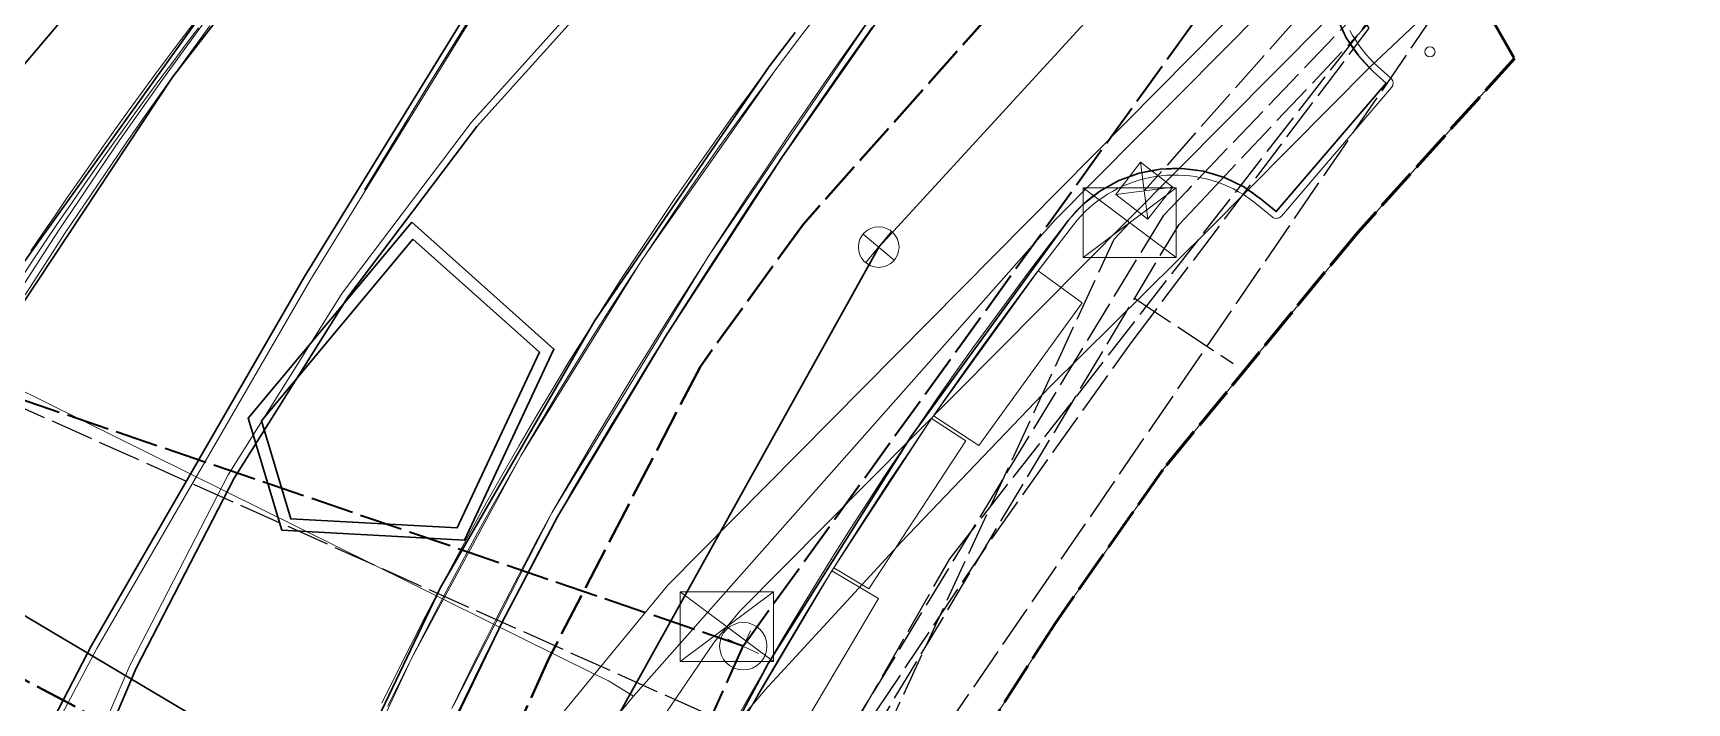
# Model space of a CAD drawing. Header units: metres. Extents: x 105014 to 106600, y 111320 to 118425.
# Drawn here: x 105923.89 to 105972.7, y 115473.4 to 115493.17 of the extents above; entities that cross this region are included whole.
import ezdxf

# ---------------------------------------------------------------- set-up
doc = ezdxf.new("R2010")
doc.units = ezdxf.units.M
doc.linetypes.add('DASHED', pattern=[1.524, 1.27, -0.254])
for name, color, linetype, lineweight in [('00-BASE-LIMITE', 7, 'DASHED', 50), ('00-BASE-UE', 42, 'DASHED', 25), ('10-PAV-CALZADA-BRT', 12, 'CONTINUOUS', 30), ('10-PAV-CALZADA-MIXTA', 8, 'CONTINUOUS', 30), ('10-PAV-SARDINEL', 252, 'CONTINUOUS', 13), ('20-EP-ZONA-DURA', 253, 'CONTINUOUS', 13), ('20-EP-ZONA-VERDE', 84, 'CONTINUOUS', 13), ('30-RED-ENEL-NODOS', 11, 'CONTINUOUS', 13), ('30-RED-ENEL-PROY', 1, 'DASHED', 25), ('30-RED-ETB-CAMARA', 151, 'CONTINUOUS', 13), ('30-RED-ETB-EXIST', 145, 'CONTINUOUS', 13), ('30-RED-ETB-PROY', 5, 'DASHED', 25), ('30-RED-MOVISTAR-PROY', 4, 'DASHED', 25), ('30-RED-VANTI-PROY', 2, 'DASHED', 25), ('35-RH-ACUE-MATRIZ-PJ', 150, 'DASHED', 40), ('35-RH-ACUE-MENOR-EXIST', 151, 'CONTINUOUS', 13), ('35-RH-ACUE-MENOR-PROY', 5, 'DASHED', 25), ('35-RH-ACUE-PJ-POZOS', 30, 'CONTINUOUS', 30), ('35-RH-PLUV-COLECTOR', 96, 'CONTINUOUS', 30), ('35-RH-PLUV-NODOS', 94, 'CONTINUOUS', 13), ('36-RH-SAN-COLECTOR-PROY', 6, 'DASHED', 35), ('36-RH-SAN-POZOS', 216, 'CONTINUOUS', 13), ('60-PREDIAL-LOTE', 42, 'CONTINUOUS', 13)]:
    doc.layers.add(name, color=color, linetype=linetype, lineweight=lineweight)

# ---------------------------------------------------------------- blocks, each defined once
blk = doc.blocks.new('CAM_ETB_T_13')
for p, q in [((-1.375, -1.025), (1.375, 1.025)), ((-1.375, 1.025), (1.375, -1.025))]:
    blk.add_line(p, q)
blk.add_lwpolyline([(-1.375, -1.025), (1.375, -1.025), (1.375, 1.025), (-1.375, 1.025)], close=True)
blk = doc.blocks.new('CAJA_ENEL')
for p, q in [((-0.6, -0.6), (0.6, 0.6)), ((-0.6, 0.6), (0.6, -0.6))]:
    blk.add_line(p, q)
blk.add_lwpolyline([(-0.6, -0.6), (0.6, -0.6), (0.6, 0.6), (-0.6, 0.6)], close=True)
blk = doc.blocks.new('POSTE')
blk.add_circle((0, 0), 0.15)
blk = doc.blocks.new('POZO_SAN')
for p, q in [((0, -0.5), (0, 0.5)), ((-0.5, 0), (0.5, 0))]:
    blk.add_line(p, q)
blk.add_circle((0, 0), 0.7)
blk = doc.blocks.new('POZO_PLUV')
for p, q in [((-0.42, -0.42), (0.42, 0.42)), ((-0.42, 0.42), (0.42, -0.42))]:
    blk.add_line(p, q)
blk.add_circle((0, 0), 0.6)

msp = doc.modelspace()

# ---------------------------------------------------------------- linework, layer by layer
at = {"layer": '00-BASE-LIMITE'}
msp.add_lwpolyline([(106002.6677, 115530.6899), (105998.6215, 115526.6919), (105998.4809, 115526.5485), (105997.7913, 115525.8805), (105994.5141, 115522.7061), (105987.3751, 115515.7317), (105981.8641, 115510.3417), (105976.6869, 115505.2077), (105970.6365, 115499.2379), (105966.2127, 115494.8823), (105967.6099, 115492.4195), (105962.9853, 115487.2913), (105957.2387, 115480.2861), (105954.0741, 115475.7795), (105950.8003, 115470.6775), (105948.5807, 115466.6893), (105946.2041, 115463.1343), (105944.7265, 115459.7935), (105942.5935, 115454.6079), (105941.8481, 115452.8995), (105939.5729, 115447.1485), (105937.9373, 115442.4903)], dxfattribs=at)
at = {"layer": '00-BASE-UE'}
msp.add_lwpolyline([(106002.6677, 115530.6899), (105998.6215, 115526.6919), (105998.4809, 115526.5485), (105997.7913, 115525.8805), (105994.5141, 115522.7061), (105987.3751, 115515.7317), (105981.8641, 115510.3417), (105976.6869, 115505.2077), (105970.6365, 115499.2379), (105966.2127, 115494.8823), (105967.6099, 115492.4195), (105962.9853, 115487.2913), (105957.2387, 115480.2861), (105954.0741, 115475.7795), (105950.8003, 115470.6775), (105948.5807, 115466.6893), (105946.2041, 115463.1343), (105944.7265, 115459.7935), (105942.5935, 115454.6079), (105941.8481, 115452.8995), (105939.5729, 115447.1485), (105937.9373, 115442.4903)], dxfattribs=at)
at = {"layer": '10-PAV-CALZADA-BRT'}
for points in [[(105903.5739, 115434.7275), (105905.8732, 115444.91), (105908.9067, 115454.8985), (105912.6583, 115464.64), (105917.1081, 115474.083), (105922.2326, 115483.1775), (105928.0047, 115491.8754), (105934.3939, 115500.1307), (105936.3113, 115502.3841), (105938.4159, 115504.7627), (105940.3827, 115506.9103), (105942.5741, 115509.2325), (105944.5497, 115511.2727), (105946.8249, 115513.5723), (105948.7343, 115515.4695), (105951.1281, 115517.8177), (105952.5691, 115519.2191), (105955.4463, 115522.0051), (105992.0635, 115557.4137)], [(105993.8673, 115554.2895), (105957.8339, 115519.4455), (105957.1383, 115518.7727), (105956.4429, 115518.0997), (105955.7477, 115517.4265), (105955.0529, 115516.7529), (105954.3587, 115516.0787), (105954.3149, 115516.0359), (105948.5159, 115510.0085), (105943.2204, 115503.5344), (105938.4627, 115496.6553), (105931.8854, 115485.9673), (105925.6075, 115475.1007), (105921.4269, 115467.045), (105917.7908, 115458.7294), (105914.7154, 115450.1905), (105912.2142, 115441.4661)], [(105923.7714, 115466.9922), (105926.9259, 115474.4263), (105929.8192, 115480.0372), (105933.18, 115485.3811), (105936.9841, 115490.4192), (105941.2037, 115495.1147), (105942.5678, 115496.5041), (105959.0785, 115512.7175), (105959.9315, 115513.5713), (105960.8471, 115514.4805), (105961.7657, 115515.3865), (105962.6873, 115516.2897), (105963.6113, 115517.1903), (105964.5375, 115518.0887), (105965.4657, 115518.9851), (105966.3953, 115519.8799), (105967.3261, 115520.7735), (105968.2579, 115521.6661), (105969.1903, 115522.5581), (105970.1231, 115523.4497), (105997.9561, 115550.0527)], [(105946.3795, 115493.1915), (105945.6187, 115492.1837), (105940.4651, 115484.6859), (105935.9123, 115476.8088), (105931.9881, 115468.6004)]]:
    msp.add_lwpolyline(points, dxfattribs=at)
at = {"layer": '10-PAV-CALZADA-MIXTA'}
for points in [[(105926.0187, 115442.3022), (105927.3482, 115448.085), (105928.9323, 115453.8032), (105930.7678, 115459.4458), (105932.8513, 115465.0015), (105935.1786, 115470.4597), (105937.7451, 115475.8095), (105939.3719, 115478.9153), (105942.5857, 115484.2654), (105945.9836, 115489.5005), (105949.5616, 115494.6143), (105953.3153, 115499.6005), (105957.2402, 115504.4531), (105961.3315, 115509.1662), (105965.5842, 115513.7342), (105969.9933, 115518.1515), (106001.0131, 115547.7797)], [(105929.3811, 115494.4587), (105923.4737, 115486.2176)], [(105962.3763, 115493.6148), (105962.6471, 115493.0364), (105963.0065, 115492.5085), (105963.4453, 115492.0445), (105963.8311, 115491.6969), (105960.5843, 115487.9039), (105960.1501, 115488.2637), (105959.6265, 115488.6313), (105959.051, 115488.9108), (105958.4384, 115489.0949), (105957.8042, 115489.179), (105957.1647, 115489.1609), (105956.5362, 115489.0411), (105955.9349, 115488.8226), (105955.3762, 115488.5111), (105954.8742, 115488.1145), (105954.4419, 115487.6429), (105949.7969, 115481.2538), (105945.5869, 115474.5701), (105941.1171, 115466.1649)]]:
    msp.add_lwpolyline(points, dxfattribs=at)
at = {"layer": '10-PAV-SARDINEL'}
for points in [[(105947.3036, 115494.0618), (105946.5386, 115493.0703), (105945.7789, 115492.064), (105945.2101, 115491.2954), (105944.6475, 115490.5221), (105944.0914, 115489.7442), (105943.5417, 115488.9616), (105942.9983, 115488.1747), (105942.4615, 115487.3832), (105941.9312, 115486.5875), (105941.4069, 115485.7867), (105940.8903, 115484.983), (105940.3798, 115484.1742), (105939.8759, 115483.3614), (105939.3788, 115482.5445), (105938.8884, 115481.7235), (105938.4048, 115480.8986), (105937.9281, 115480.0698), (105937.4579, 115479.2368), (105936.9948, 115478.4002), (105936.5386, 115477.5597), (105936.0892, 115476.7156), (105935.6469, 115475.8677), (105935.2115, 115475.0162), (105934.7831, 115474.1613), (105934.3618, 115473.3028)], [(105923.4835, 115485.555), (105924.0639, 115486.4568), (105924.6511, 115487.3541), (105925.2449, 115488.2472), (105925.8453, 115489.1357), (105926.4524, 115490.0196), (105927.066, 115490.8992), (105927.6862, 115491.774), (105928.3129, 115492.6442), (105928.9461, 115493.5097)], [(105923.8244, 115486.7437), (105924.1793, 115487.2709), (105924.5347, 115487.7937), (105924.8943, 115488.3177), (105925.2545, 115488.8373), (105925.6189, 115489.358), (105925.9837, 115489.8743), (105926.3528, 115490.3917), (105926.7222, 115490.9046), (105927.096, 115491.4187), (105927.4701, 115491.9283), (105927.8485, 115492.4389), (105928.2272, 115492.9451), (105928.6102, 115493.4523)], [(105936.252, 115473.2353), (105936.576, 115473.906), (105936.902, 115474.5713), (105937.2334, 115475.2383), (105937.5668, 115475.9001), (105937.9664, 115476.6816), (105938.3712, 115477.4605), (105938.781, 115478.2368), (105939.1957, 115479.0098), (105939.1988, 115479.0155), (105939.5917, 115479.6927), (105939.9856, 115480.3648), (105940.3844, 115481.0387), (105940.7841, 115481.7074), (105941.1888, 115482.3778), (105941.5943, 115483.0429), (105942.0049, 115483.7098), (105942.4161, 115484.3714), (105942.8324, 115485.0347), (105943.2494, 115485.6927), (105943.6715, 115486.3524), (105944.0942, 115487.0067), (105944.522, 115487.6626), (105944.9503, 115488.3133), (105945.3838, 115488.9655), (105945.8178, 115489.6124), (105946.257, 115490.2608), (105946.6966, 115490.9039), (105947.1414, 115491.5484), (105947.5866, 115492.1877), (105948.0369, 115492.8284), (105948.4877, 115493.4637)], [(105928.7696, 115493.3314), (105928.3871, 115492.825), (105928.009, 115492.3195), (105927.6311, 115491.8096), (105927.2575, 115491.3007), (105926.8843, 115490.7874), (105926.5152, 115490.2749), (105926.1468, 115489.7585), (105925.7825, 115489.243), (105925.4186, 115488.723), (105925.059, 115488.2042), (105924.6999, 115487.6809), (105924.345, 115487.1589), (105923.9906, 115486.6324), (105923.6404, 115486.1071)], [(105929.107, 115493.391), (105928.4747, 115492.5267), (105927.8489, 115491.6577), (105927.2296, 115490.7841), (105926.6168, 115489.9058), (105926.0106, 115489.0231), (105925.411, 115488.1358), (105924.818, 115487.244), (105924.2317, 115486.3479), (105923.6521, 115485.4474)], [(105934.1819, 115473.3901), (105934.6039, 115474.2501), (105935.033, 115475.1065), (105935.4692, 115475.9595), (105935.9123, 115476.8088), (105936.3624, 115477.6544), (105936.8194, 115478.4963), (105937.2833, 115479.3344), (105937.7542, 115480.1686), (105938.2318, 115480.999), (105938.7163, 115481.8254), (105939.2075, 115482.6478), (105939.7055, 115483.4661), (105940.2102, 115484.2803), (105940.7216, 115485.0904), (105941.2396, 115485.8962), (105941.7643, 115486.6977), (105942.2955, 115487.4948), (105942.8332, 115488.2876), (105943.3775, 115489.0759), (105943.9282, 115489.8598), (105944.4853, 115490.639), (105945.0488, 115491.4137), (105945.6187, 115492.1837), (105946.3795, 115493.1915)], [(105948.6505, 115493.3476), (105948.2003, 115492.7129), (105947.7504, 115492.073), (105947.3057, 115491.4345), (105946.8614, 115490.7906), (105946.4223, 115490.1482), (105945.9836, 115489.5005), (105945.5501, 115488.8544), (105945.1171, 115488.2029), (105944.6892, 115487.553), (105944.2619, 115486.8978), (105943.8397, 115486.2442), (105943.4181, 115485.5852), (105943.0016, 115484.928), (105942.5857, 115484.2654), (105942.1749, 115483.6046), (105941.7648, 115482.9384), (105941.3598, 115482.274), (105940.9555, 115481.6043), (105940.5563, 115480.9365), (105940.1579, 115480.2633), (105939.7645, 115479.5919), (105939.3719, 115478.9153), (105938.9576, 115478.1429), (105938.5483, 115477.3677), (105938.1442, 115476.5899), (105937.7451, 115475.8095), (105937.4123, 115475.1488), (105937.0813, 115474.4828), (105936.7558, 115473.8185), (105936.4322, 115473.1488)], [(105944.6202, 115472.8843), (105945.1001, 115473.7292), (105945.5869, 115474.5701), (105946.059, 115475.3708), (105946.5373, 115476.1677), (105947.0219, 115476.9609), (105947.5126, 115477.7502), (105948.0096, 115478.5357), (105948.5126, 115479.3173), (105949.0218, 115480.0949), (105949.537, 115480.8686), (105950.0583, 115481.6381), (105950.5855, 115482.4036), (105951.1188, 115483.1649), (105951.658, 115483.922), (105952.2031, 115484.6748), (105952.7541, 115485.4234), (105953.3109, 115486.1676), (105953.8735, 115486.9075), (105954.4419, 115487.6429), (105954.5543, 115487.7807), (105954.6728, 115487.9135), (105954.797, 115488.0408), (105954.9268, 115488.1624), (105955.0618, 115488.2782), (105955.2019, 115488.3879), (105955.3467, 115488.4912), (105955.4959, 115488.588), (105955.6493, 115488.678), (105955.8066, 115488.7612), (105955.9674, 115488.8373), (105956.1314, 115488.9061), (105956.2983, 115488.9676), (105956.4678, 115489.0216), (105956.6395, 115489.068), (105956.8131, 115489.1067), (105956.9883, 115489.1377), (105957.1647, 115489.1609), (105957.3419, 115489.1762), (105957.5196, 115489.1836), (105957.6975, 115489.1831), (105957.8752, 115489.1747), (105958.0523, 115489.1583), (105958.2286, 115489.1342), (105958.4035, 115489.1022), (105958.5769, 115489.0625), (105958.7484, 115489.0151), (105958.9176, 115488.9601), (105959.0841, 115488.8977), (105959.2477, 115488.8279), (105959.4081, 115488.7509), (105959.5649, 115488.6669), (105959.7178, 115488.5759), (105959.8665, 115488.4783), (105960.0107, 115488.3742), (105960.1501, 115488.2637), (105960.5843, 115487.9039), (105963.8311, 115491.6969), (105963.4453, 115492.0445), (105963.316, 115492.1663), (105963.1923, 115492.2936), (105963.0744, 115492.4264), (105962.9625, 115492.5642), (105962.8567, 115492.7069), (105962.7575, 115492.8541), (105962.6648, 115493.0056), (105962.579, 115493.1611), (105962.5002, 115493.3202)], [(105962.7564, 115493.2535), (105962.837, 115493.1075), (105962.9262, 115492.9615), (105963.0204, 115492.8219), (105963.1213, 115492.6859), (105963.2269, 115492.5558), (105963.3384, 115492.4303), (105963.4565, 115492.3087), (105963.5796, 115492.1928), (105963.965, 115491.8455), (105963.9884, 115491.8205), (105964.0071, 115491.7919), (105964.0207, 115491.7606), (105964.0288, 115491.7273), (105964.0311, 115491.6932), (105964.0275, 115491.6592), (105964.0183, 115491.6263), (105964.0035, 115491.5955), (105963.9837, 115491.5676), (105960.7362, 115487.7738), (105960.7116, 115487.7496), (105960.6832, 115487.73), (105960.6518, 115487.7156), (105960.6185, 115487.7068), (105960.5841, 115487.7039), (105960.5497, 115487.7069), (105960.5164, 115487.7158), (105960.4851, 115487.7302), (105960.4567, 115487.7499), (105960.0254, 115488.1073), (105959.8903, 115488.2144), (105959.754, 115488.3128), (105959.6134, 115488.4053), (105959.4663, 115488.4928), (105959.3173, 115488.5726), (105959.1657, 115488.6454), (105959.0101, 115488.7118), (105958.8514, 115488.7713), (105958.6917, 115488.8232), (105958.5279, 115488.8685), (105958.3634, 115488.9063), (105958.1969, 115488.9366), (105958.0291, 115488.9597), (105957.861, 115488.9751), (105957.6919, 115488.9831), (105957.5228, 115488.9836), (105957.3562, 115488.9767), (105957.1854, 115488.9619), (105957.0178, 115488.9399), (105956.8532, 115488.9107), (105956.6878, 115488.8739), (105956.5243, 115488.8297), (105956.3629, 115488.7783), (105956.2041, 115488.7197), (105956.0473, 115488.6539), (105955.8963, 115488.5824), (105955.7459, 115488.5028), (105955.5999, 115488.4171), (105955.4587, 115488.3255), (105955.3229, 115488.2286), (105955.188, 115488.123), (105955.0616, 115488.0147), (105954.9367, 115487.8977), (105954.8194, 115487.7774), (105954.7074, 115487.6519), (105954.5975, 115487.5172), (105954.0322, 115486.7858), (105953.4702, 115486.0468), (105952.9147, 115485.3042), (105952.3647, 115484.5569), (105951.8205, 115483.8053), (105951.2822, 115483.0495), (105950.7498, 115482.2895), (105950.2235, 115481.5253), (105949.7031, 115480.7571), (105949.1887, 115479.9848), (105948.6804, 115479.2085), (105948.1782, 115478.4282), (105947.6821, 115477.644), (105947.1922, 115476.856), (105946.7084, 115476.0641), (105946.2309, 115475.2685), (105945.7596, 115474.4692), (105945.2735, 115473.6294), (105944.7945, 115472.7863)]]:
    msp.add_lwpolyline(points, dxfattribs=at)
at = {"layer": '20-EP-ZONA-DURA'}
for points in [[(105976.6869, 115505.2077), (105970.6365, 115499.2379), (105966.2127, 115494.8823), (105967.6099, 115492.4195), (105962.9853, 115487.2913), (105957.2387, 115480.2861), (105954.0741, 115475.7795), (105950.8003, 115470.6775)], [(105946.1945, 115472.0121), (105948.8465, 115476.4849), (105947.4689, 115477.3018), (105947.5217, 115477.3866), (105948.5541, 115476.7745), (105951.4153, 115481.1373), (105950.4095, 115481.7971), (105950.4668, 115481.8792), (105951.8047, 115481.0015), (105954.8503, 115485.2161), (105953.5517, 115486.1545), (105954.0322, 115486.7858), (105954.5975, 115487.5172), (105954.7074, 115487.6519), (105954.8194, 115487.7774), (105954.9367, 115487.8977), (105955.0616, 115488.0147), (105955.188, 115488.123), (105955.3229, 115488.2286), (105955.4587, 115488.3255), (105955.5999, 115488.4171), (105955.7459, 115488.5028), (105955.8963, 115488.5824), (105956.0473, 115488.6539), (105956.2041, 115488.7197), (105956.3629, 115488.7783), (105956.5243, 115488.8297), (105956.6878, 115488.8739), (105956.8532, 115488.9107), (105957.0178, 115488.9399), (105957.1854, 115488.9619), (105957.3562, 115488.9767), (105957.5228, 115488.9836), (105957.6919, 115488.9831), (105957.861, 115488.9751), (105958.0291, 115488.9597), (105958.1969, 115488.9366), (105958.3634, 115488.9063), (105958.5279, 115488.8685), (105958.6917, 115488.8232), (105958.8514, 115488.7713), (105959.0101, 115488.7118), (105959.1657, 115488.6454), (105959.3173, 115488.5726), (105959.4663, 115488.4928), (105959.6134, 115488.4053), (105959.754, 115488.3128), (105959.8903, 115488.2144), (105960.0254, 115488.1073), (105960.4567, 115487.7499), (105960.4851, 115487.7302), (105960.5164, 115487.7158), (105960.5497, 115487.7069), (105960.5841, 115487.7039), (105960.6185, 115487.7068), (105960.6518, 115487.7156), (105960.6832, 115487.73), (105960.7116, 115487.7496), (105960.7362, 115487.7738), (105963.9837, 115491.5676), (105964.0035, 115491.5955), (105964.0183, 115491.6263), (105964.0275, 115491.6592), (105964.0311, 115491.6932), (105964.0288, 115491.7273), (105964.0207, 115491.7606), (105964.0071, 115491.7919), (105963.9884, 115491.8205), (105963.965, 115491.8455), (105963.5796, 115492.1928), (105963.4565, 115492.3087), (105963.3384, 115492.4303), (105963.2269, 115492.5558), (105963.1213, 115492.6859), (105963.0204, 115492.8219), (105962.9262, 115492.9615), (105962.837, 115493.1075), (105962.7564, 115493.2535)]]:
    msp.add_lwpolyline(points, dxfattribs=at)
msp.add_lwpolyline([(105933.6743, 115488.5517), (105933.9053, 115488.9358), (105934.8384, 115490.4658), (105935.7777, 115491.992), (105936.7229, 115493.5145), (105936.9617, 115493.8936), (105935.554, 115491.6244), (105935.0394, 115490.788), (105934.9356, 115490.6187), (105933.6743, 115488.5517)], close=True, dxfattribs=at)
at = {"layer": '20-EP-ZONA-VERDE'}
for points in [[(105912.9059, 115443.4671), (105915.0955, 115450.8063), (105917.3187, 115457.045), (105919.8423, 115463.1683), (105922.6603, 115469.1619), (105925.7661, 115475.0115), (105932.0571, 115485.8646), (105938.6317, 115496.5483), (105942.1417, 115501.734), (105945.9581, 115506.6984), (105950.0672, 115511.4235), (105954.4539, 115515.8921), (105954.4981, 115515.9353), (105955.1921, 115516.6093), (105955.8867, 115517.2829), (105956.5819, 115517.9561), (105957.2773, 115518.6289), (105957.9731, 115519.3017), (105990.0145, 115550.2855)], [(105993.8069, 115546.3637), (105969.9847, 115523.5943), (105969.0521, 115522.7025), (105968.1195, 115521.8105), (105967.1877, 115520.9179), (105966.2567, 115520.0243), (105965.3267, 115519.1291), (105964.3985, 115518.2325), (105963.4719, 115517.3337), (105962.5475, 115516.4327), (105961.6255, 115515.5291), (105960.7065, 115514.6227), (105959.7903, 115513.7129), (105958.9389, 115512.8607), (105949.9191, 115504.1396), (105941.0607, 115495.2545), (105936.8298, 115490.5463), (105933.0155, 115485.4948), (105929.6456, 115480.1365), (105926.7445, 115474.5105), (105924.1485, 115468.4968), (105921.8744, 115462.3541)], [(105932.1718, 115468.5211), (105935.05, 115474.6958), (105938.2849, 115480.6913), (105941.8652, 115486.4872), (105945.7787, 115492.0635), (105946.5385, 115493.0701), (105947.3035, 115494.0619)], [(105948.8149, 115493.9213), (105943.8219, 115486.586), (105939.1973, 115479.0129), (105936.2967, 115473.3288)]]:
    msp.add_lwpolyline(points, dxfattribs=at)
for points in [[(105954.8503, 115485.2161), (105951.8047, 115481.0015), (105950.4663, 115481.8795), (105953.5517, 115486.1545), (105954.8503, 115485.2161)], [(105951.4153, 115481.1373), (105948.5541, 115476.7745), (105947.5211, 115477.3869), (105950.4095, 115481.7971), (105951.4153, 115481.1373)], [(105948.8465, 115476.4849), (105946.1945, 115472.0121), (105944.7823, 115472.7651), (105947.4683, 115477.3021), (105948.8465, 115476.4849)]]:
    msp.add_lwpolyline(points, close=True, dxfattribs=at)
at = {"layer": '30-RED-ENEL-PROY'}
for points in [[(105963.2571, 115495.9311), (105956.6841, 115488.5193)], [(105948.2083, 115468.8383), (105966.6531, 115495.7815)]]:
    msp.add_lwpolyline(points, dxfattribs=at)
at = {"layer": '30-RED-ETB-EXIST'}
for points in [[(105956.253, 115487.577), (105956.191, 115487.639), (106005.613, 115537.41), (106007.499, 115538.407)], [(105944.367, 115475.652), (105944.746, 115476.113), (105956.191, 115487.639), (105956.253, 115487.577)], [(105932.129, 115457.697), (105932.196, 115457.865), (105943.987, 115475.191), (105944.367, 115475.652)]]:
    msp.add_lwpolyline(points, dxfattribs=at)
at = {"layer": '30-RED-ETB-PROY'}
msp.add_lwpolyline([(105944.816, 115463.571), (105945.104, 115463.984), (105955.797, 115487.087), (105956.253, 115487.577)], dxfattribs=at)
at = {"layer": '30-RED-MOVISTAR-PROY'}
msp.add_lwpolyline([(105937.483, 115448.697), (105944.4075, 115466.2629), (105950.9465, 115477.6517), (105966.9039, 115498.1365), (105994.3475, 115525.1989)], dxfattribs=at)
at = {"layer": '30-RED-VANTI-PROY'}
msp.add_lwpolyline([(105935.9547, 115442.1405), (105937.1793, 115447.2903), (105938.5285, 115451.4691), (105939.5823, 115454.5743), (105940.8037, 115457.4817), (105942.7805, 115461.8657), (105946.0117, 115468.4737), (105948.7819, 115473.1691), (105952.2217, 115478.3055), (105956.2955, 115484.0353), (105963.3279, 115493.3233), (105961.7831, 115495.7759), (105965.1547, 115499.2575), (105967.0451, 115497.6689), (105978.4315, 115509.0515), (105976.9023, 115510.6617), (105979.9129, 115513.6393), (105983.0849, 115513.5903), (105996.5111, 115526.2837), (106001.2819, 115531.2845)], dxfattribs=at)
at = {"layer": '35-RH-ACUE-MATRIZ-PJ'}
msp.add_lwpolyline([(106041.2357, 115581.8805), (106032.117, 115572.4484), (106014.9319, 115556.9021), (105983.6243, 115526.0795), (105963.3237, 115506.2964), (105946.6149, 115487.5266), (105943.5833, 115483.3365), (105939.1083, 115474.7111), (105935.8903, 115467.5672), (105917.2024, 115477.506)], dxfattribs=at)
at = {"layer": '35-RH-ACUE-MENOR-EXIST'}
for points in [[(105941.61, 115473.6), (105954.06, 115487.66), (105988.4114, 115522.3028), (106002.39, 115536.4)], [(105999.62, 115533.4), (105988.4114, 115522.3028), (105976.48, 115510.49), (105959.98, 115494.42), (105942.62, 115476.88), (105940.463, 115474.2515), (105930.68, 115462.33), (105924.46, 115449.02), (105921.67, 115440.22), (105919.14, 115427.68), (105917.79, 115414.84), (105918.61, 115391.86), (105919.08, 115349.85), (105919.42, 115331.08), (105919.8, 115285.79)], [(105916.97, 115485.88), (105928.464, 115480.1907), (105940.463, 115474.2515), (105940.87, 115474.05)], [(105940.87, 115474.05), (105941.61, 115473.6)], [(105920.27, 115398.05), (105919.72, 115405.72), (105919.25, 115418.17), (105921.73, 115438.12), (105926.76, 115453.15), (105931.77, 115461.64), (105941.61, 115473.6)]]:
    msp.add_lwpolyline(points, dxfattribs=at)
at = {"layer": '35-RH-ACUE-MENOR-PROY'}
for points in [[(106005.9283, 115535.9366), (105986.7794, 115518.0839), (105982.6255, 115514.2075), (105979.0235, 115510.8529), (105972.3924, 115503.7588), (105966.8687, 115497.8495), (105963.3479, 115494.1684), (105957.9385, 115488.5126), (105957.2424, 115487.7848), (105947.6398, 115472), (105947.3812, 115471.4685), (105938.5531, 115453.3279), (105936.0991, 115448.2526), (105929.7252, 115417.8801), (105929.5934, 115408.3207), (105929.4172, 115385.1468), (105931.1013, 115381.3867)], [(105933.3677, 115194.4042), (105931.2334, 115212.5225), (105930.7731, 115216.4303), (105930.818, 115218.5864), (105931.2569, 115238.1571), (105931.176, 115257.3054), (105931.5626, 115280.7337), (105931.4642, 115300.8994), (105932.9823, 115340.7378), (105931.1075, 115343.8638), (105931.5793, 115381.7278), (105929.9779, 115385.3527), (105930.0388, 115398.523), (105930.1692, 115417.7888), (105936.5151, 115448.201), (105946.9668, 115469.6173), (105957.7115, 115487.5282), (105958.5124, 115488.3721), (105963.7242, 115493.9002), (105967.0881, 115497.4652), (105979.4416, 115510.6825), (106006.1191, 115535.4571)], [(105947.3812, 115471.4685), (105945.0959, 115472.49), (105908.9764, 115488.6348), (105906.8795, 115489.5509), (105904.412, 115484.7216)], [(105956.4024, 115485.3459), (105959.3112, 115483.4219)]]:
    msp.add_lwpolyline(points, dxfattribs=at)
at = {"layer": '35-RH-ACUE-PJ-POZOS'}
for points in [[(105935.0638, 115487.5891), (105930.2365, 115481.8107), (105931.2304, 115478.5035), (105936.6248, 115478.2059), (105939.2589, 115483.8472), (105935.0638, 115487.5891)], [(105935.1007, 115487.0873), (105930.6259, 115481.731), (105931.4949, 115478.8395), (105936.4078, 115478.5684), (105938.8316, 115483.7593), (105935.1007, 115487.0873)]]:
    msp.add_lwpolyline(points, close=True, dxfattribs=at)
at = {"layer": '35-RH-PLUV-COLECTOR'}
for points in [[(105968.2781, 115508.0215), (105948.8477, 115486.858)], [(105968.2781, 115508.0215), (105948.8477, 115486.858)], [(105936.246, 115507.1456), (105914.4428, 115481.4373)], [(105936.246, 115507.1456), (105914.4428, 115481.4373)], [(105948.8477, 115486.858), (105938.0376, 115467.4214)], [(105948.8477, 115486.858), (105938.0376, 115467.4214)], [(105938.0376, 115467.4214), (105914.4428, 115481.4373)], [(105938.0376, 115467.4214), (105914.4428, 115481.4373)]]:
    msp.add_lwpolyline(points, dxfattribs=at)
at = {"layer": '36-RH-SAN-COLECTOR-PROY'}
for points in [[(105959.89, 115495.89), (105944.8492, 115475.0767)], [(105944.8492, 115475.0767), (105915.5936, 115485.08)], [(105931.2389, 115444.8006), (105944.8492, 115475.0767)]]:
    msp.add_lwpolyline(points, dxfattribs=at)
at = {"layer": '60-PREDIAL-LOTE'}
msp.add_lwpolyline([(106002.5338, 115463.473), (105987.1332, 115465.0582), (105976.4168, 115466.1612), (105967.4245, 115466.9958), (105949.6211, 115468.5587), (105944.9738, 115468.9666), (105942.7631, 115469.1607), (105941.6185, 115469.2612), (105945.5719, 115473.8724), (105945.8375, 115474.1608), (105945.8375, 115474.1608), (105949.5065, 115478.1454), (105953.9105, 115482.7387), (105958.5781, 115487.3629), (105963.3473, 115492.1692), (105966.2127, 115494.8823), (105970.6425, 115499.2297), (105978.2697, 115506.8032), (105987.5667, 115515.9263), (105998.4808, 115526.5485), (106016.227, 115525.9783)], dxfattribs=at)

# ---------------------------------------------------------------- block references
at = {"layer": '30-RED-ENEL-NODOS'}
for name, p, rotation in [('POSTE', (105965.1191, 115492.619), 47.2), ('CAJA_ENEL', (105956.6841, 115488.5193), 52.3)]:
    msp.add_blockref(name, p, dxfattribs=dict(at, rotation=rotation))
at = {"layer": '30-RED-ETB-CAMARA'}
for p in [(105956.253, 115487.577), (105944.367, 115475.652)]:
    msp.add_blockref('CAM_ETB_T_13', p, dxfattribs=at)
at = {"layer": '35-RH-PLUV-NODOS', "rotation": 275}
msp.add_blockref('POZO_PLUV', (105948.8477, 115486.858), dxfattribs=at)
msp.add_blockref('POZO_PLUV', (105948.8477, 115486.858), dxfattribs=at)
at = {"layer": '36-RH-SAN-POZOS', "rotation": 245}
msp.add_blockref('POZO_SAN', (105944.8492, 115475.0767), dxfattribs=at)

doc.saveas('drawing.dxf')
